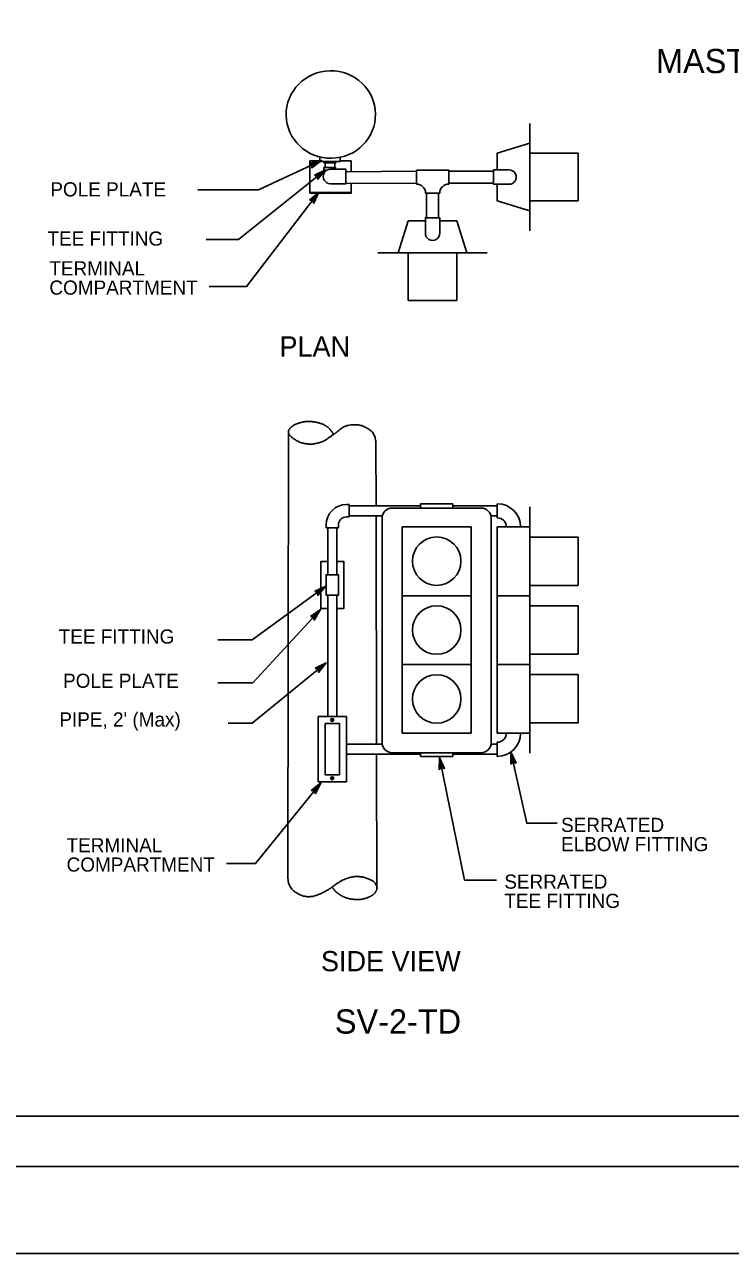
# Model space of a CAD drawing. Extents: x -893 to 867, y -474 to 712.
# Drawn here: x -439 to -90, y -474 to 134 of the extents above; entities that cross this region are included whole.
import ezdxf

# ---------------------------------------------------------------- set-up
doc = ezdxf.new("R2010")
doc.units = 0
for name, color, linetype in [('border_PLOTTING-ELEMENTS', 7, 'Continuous'), ('border_rw_22x34_Cut_Lines', 7, 'Continuous'), ('border_SHEET', 7, 'Continuous'), ('es_DETAIL', 7, 'Continuous'), ('es_DETAIL-anno', 7, 'Continuous')]:
    doc.layers.add(name, color=color, linetype=linetype)

msp = doc.modelspace()

# ---------------------------------------------------------------- linework, layer by layer
at = {"layer": 'border_PLOTTING-ELEMENTS'}
for points in [[(-893.46, -474.04), (866.54, -474.04), (866.54, 711.96), (-893.46, 711.96)], [(-863.46, 668.96), (836.54, 668.96), (836.54, -431.04), (-863.46, -431.04)]]:
    msp.add_lwpolyline(points, close=True, dxfattribs=at)
at = {"layer": 'border_rw_22x34_Cut_Lines'}
msp.add_lwpolyline([(-863.46, 668.96), (836.54, 668.96), (836.54, -431.04), (-863.46, -431.04)], close=True, dxfattribs=at)
at = {"layer": 'border_SHEET'}
msp.add_line((811.54, -406.04), (-813.46, -406.04), dxfattribs=at)
at = {"layer": 'es_DETAIL'}
for p, q in [((-189.58, 85.16), (-189.58, 32.01)), ((-205.58, 70.4), (-189.58, 75.32)), ((-205.58, 70.4), (-205.58, 62.16)), ((-189.58, 70.4), (-165.58, 70.4)), ((-165.58, 46.77), (-165.58, 70.4)), ((-280.46, 61.26), (-245.58, 61.54)), ((-245.58, 55.14), (-245.58, 62.03)), ((-245.58, 62.03), (-229.58, 62.03)), ((-229.58, 62.03), (-229.58, 55.14)), ((-229.58, 55.14), (-229.58, 62.03)), ((-229.58, 61.54), (-207.41, 61.54)), ((-280.46, 55.35), (-245.58, 55.63)), ((-229.58, 55.63), (-207.41, 55.63)), ((-205.58, 55.01), (-205.58, 46.77)), ((-241.08, 50.71), (-234.08, 50.71)), ((-234.08, 50.71), (-241.08, 50.71)), ((-240.58, 50.71), (-240.58, 38.48)), ((-234.58, 50.71), (-234.58, 38.48)), ((-205.58, 46.77), (-189.58, 41.85)), ((-189.58, 46.77), (-165.58, 46.77)), ((-249.58, 36.93), (-254.58, 21.18)), ((-249.58, 36.93), (-241.16, 36.93)), ((-234.01, 36.93), (-225.58, 36.93)), ((-225.58, 36.93), (-220.58, 21.18)), ((-264.58, 21.18), (-210.58, 21.18)), ((-249.58, 21.18), (-249.58, -2.45)), ((-225.58, 21.18), (-225.58, -2.45)), ((-249.58, -2.45), (-225.58, -2.45)), ((-308.79, -68.64), (-309.16, -288.48)), ((-265.59, -73.4), (-265.54, -104.06)), ((-243.58, -105.2), (-243.58, -103.06)), ((-243.58, -103.06), (-227.58, -103.06)), ((-227.58, -105.2), (-227.58, -103.06)), ((-205.58, -110.06), (-205.58, -103.06)), ((-278.77, -103.43), (-280.18, -103.43)), ((-278.77, -109.55), (-278.77, -103.43)), ((-278.77, -104.06), (-243.58, -104.06)), ((-278.77, -109.06), (-262.58, -109.06)), ((-265.52, -109.06), (-265.32, -222.06)), ((-257.58, -105.2), (-213.58, -105.2)), ((-227.58, -104.06), (-205.58, -104.06)), ((-216.22, -104.06), (-205.58, -104.06)), ((-208.58, -109.06), (-205.58, -109.06)), ((-189.58, -148.56), (-189.58, -104.56)), ((-189.58, -148.56), (-189.58, -104.56)), ((-290.24, -113.49), (-290.24, -114.91)), ((-290.24, -114.91), (-284.12, -114.91)), ((-289.37, -138.22), (-289.37, -114.91)), ((-284.99, -138.22), (-284.99, -114.91)), ((-284.12, -113.49), (-284.12, -114.91)), ((-278.77, -109.55), (-280.18, -109.55)), ((-262.58, -221.25), (-262.58, -110.2)), ((-252.58, -148.56), (-252.58, -114.56)), ((-252.58, -114.56), (-218.58, -114.56)), ((-239.58, -114.56), (-231.58, -114.56)), ((-239.08, -114.56), (-232.08, -114.56)), ((-232.08, -114.56), (-239.08, -114.56)), ((-218.58, -148.56), (-218.58, -114.56)), ((-208.58, -221.25), (-208.58, -110.2)), ((-205.58, -148.56), (-205.58, -114.56)), ((-205.58, -114.56), (-189.58, -114.56)), ((-194.08, -114.56), (-201.08, -114.56)), ((-289.37, -138.22), (-289.37, -116.07)), ((-284.99, -138.22), (-284.99, -116.07)), ((-189.58, -119.56), (-165.58, -119.56)), ((-165.58, -143.56), (-165.58, -119.56)), ((-189.58, -143.56), (-165.58, -143.56)), ((-289.37, -208.3), (-289.37, -148.27)), ((-284.99, -208.3), (-284.99, -148.27)), ((-252.58, -148.56), (-218.58, -148.56)), ((-252.58, -182.56), (-252.58, -148.56)), ((-252.58, -148.56), (-218.58, -148.56)), ((-218.58, -182.56), (-218.58, -148.56)), ((-205.58, -148.56), (-189.58, -148.56)), ((-205.58, -182.56), (-205.58, -148.56)), ((-205.58, -148.56), (-189.58, -148.56)), ((-189.58, -182.56), (-189.58, -148.56)), ((-189.58, -153.56), (-165.58, -153.56)), ((-165.58, -177.56), (-165.58, -153.56)), ((-189.58, -177.56), (-165.58, -177.56)), ((-252.58, -182.56), (-218.58, -182.56)), ((-252.58, -216.56), (-252.58, -182.56)), ((-252.58, -182.56), (-218.58, -182.56)), ((-218.58, -216.56), (-218.58, -182.56)), ((-205.58, -182.56), (-189.58, -182.56)), ((-205.58, -216.56), (-205.58, -182.56)), ((-205.58, -182.56), (-189.58, -182.56)), ((-189.58, -226.56), (-189.58, -182.56)), ((-189.58, -226.25), (-189.58, -182.56)), ((-189.58, -187.56), (-165.58, -187.56)), ((-165.58, -211.56), (-165.58, -187.56)), ((-280.18, -208.3), (-294.18, -208.3)), ((-294.18, -240.68), (-294.18, -208.3)), ((-283.68, -211.8), (-290.68, -211.8)), ((-290.68, -237.18), (-290.68, -211.8)), ((-283.68, -237.18), (-283.68, -211.8)), ((-280.18, -240.68), (-280.18, -208.3)), ((-189.58, -211.56), (-165.58, -211.56)), ((-252.58, -216.56), (-218.58, -216.56)), ((-232.08, -216.56), (-239.08, -216.56)), ((-239.08, -216.56), (-232.08, -216.56)), ((-205.58, -216.56), (-189.58, -216.56)), ((-201.08, -216.56), (-194.08, -216.56)), ((-262.52, -222.06), (-280.18, -222.06)), ((-264.5, -222.06), (-263.67, -222.06)), ((-205.58, -222.06), (-208.65, -222.06)), ((-205.58, -228.06), (-205.58, -221.06)), ((-243.58, -227.06), (-280.18, -227.06)), ((-265.31, -227.06), (-265.19, -293.22)), ((-264.5, -227.06), (-258.86, -227.06)), ((-213.58, -226.25), (-257.58, -226.25)), ((-243.58, -226.25), (-243.58, -228.06)), ((-227.58, -228.06), (-243.58, -228.06)), ((-227.58, -226.25), (-227.58, -228.06)), ((-205.58, -227.06), (-227.58, -227.06)), ((-280.18, -240.68), (-294.18, -240.68)), ((-283.68, -237.18), (-290.68, -237.18))]:
    msp.add_line(p, q, dxfattribs=at)
for points in [[(-293.34, 68.55), (-293.34, 66.34), (-283.35, 66.34), (-283.35, 68.35)], [(-298.31, 66.69), (-293.34, 66.69)], [(-298.31, 50.6), (-298.31, 63.22), (-298.31, 66.69)], [(-285.52, 62.44), (-285.52, 63.3), (-291.42, 63.3), (-291.42, 60.16)], [(-285.99, 63.3), (-285.99, 65.7), (-290.72, 65.7), (-290.72, 63.3)], [(-288.79, 65.89), (-288.79, 65.77), (-287.9, 65.77), (-287.9, 65.89)], [(-288.06, 62.44), (-280.46, 62.44), (-280.46, 55.29), (-288.06, 55.29)], [(-283.35, 66.69), (-277.86, 66.69)], [(-277.86, 61.28), (-277.86, 66.69)], [(-199.81, 55.01), (-207.41, 55.01), (-207.41, 62.16), (-199.81, 62.16)], [(-290.72, 51.04), (-277.86, 51.04), (-277.86, 55.37)], [(-298.31, 51.04), (-290.72, 51.04)], [(-298.31, 50.6), (-290.72, 50.6)], [(-290.82, 50.6), (-277.86, 50.6), (-277.86, 53.23)], [(-241.16, 30.88), (-241.16, 38.48), (-234.01, 38.48), (-234.01, 30.88)], [(-289.37, -154.91), (-292.82, -154.91), (-292.82, -131.57), (-289.37, -131.57)], [(-284.99, -131.57), (-281.54, -131.57), (-281.54, -154.91), (-284.99, -154.91)], [(-287.88, -209.95), (-286.53, -210.31)], [(-287.88, -209.95), (-286.53, -210.31)], [(-286.49, -210.14), (-287.83, -209.78)], [(-286.49, -210.14), (-287.83, -209.78)], [(-286.76, -239.49), (-287.74, -238.51)], [(-286.76, -239.49), (-287.74, -238.51)], [(-287.61, -238.38), (-286.63, -239.36)], [(-287.61, -238.38), (-286.63, -239.36)]]:
    msp.add_lwpolyline(points, dxfattribs=at)
for points in [[(-291.29, 65.7), (-285.39, 65.7), (-285.39, 66.34), (-291.29, 66.34)], [(-289.33, 65.89), (-287.35, 65.89), (-287.35, 66.34), (-289.33, 66.34)], [(-289.33, 65.89), (-287.35, 65.89), (-287.35, 66.34), (-289.33, 66.34)], [(-284.12, -148.27), (-290.24, -148.27), (-290.24, -138.22), (-284.12, -138.22)]]:
    msp.add_lwpolyline(points, close=True, dxfattribs=at)
for centre, radius in [((-235.54, -131.48), 12), ((-235.54, -165.56), 12), ((-235.54, -199.65), 12), ((-287.18, -210.05), 0.7), ((-287.18, -210.05), 0.7), ((-287.18, -238.93), 0.7), ((-287.18, -238.93), 0.7)]:
    msp.add_circle(centre, radius, dxfattribs=at)
for centre, radius, start, end in [((-288.08, 58.87), 3.58, 89.64847, 270.35153), ((-199.78, 58.59), 3.58, 269.64847, 90.35153), ((-237.58, 30.86), 3.58, 179.64847, 0.35153), ((-205.58, -114.56), 11.5, 0, 90), ((-280.18, -113.49), 10.06, 90, 180), ((-257.58, -110.2), 5, 90, 180), ((-213.58, -110.2), 5, 0, 90), ((-280.18, -113.49), 3.94, 90, 180), ((-205.58, -114.56), 4.5, 0, 90), ((-205.58, -216.56), 4.5, 270, 0), ((-205.58, -216.56), 11.5, 270, 0), ((-257.58, -221.25), 5, 180, 270), ((-213.58, -221.25), 5, 270, 0)]:
    msp.add_arc(centre, radius, start, end, dxfattribs=at)
msp.add_ellipse((-287.9, 89.53), major_axis=(22.08, 0.34), ratio=0.98027, dxfattribs=at)
for centre, major_axis, start_param, end_param in [((-245.58, 50.71), (4.5, 0), 0, 1.570796), ((-229.58, 50.71), (-4.5, 0), 4.712389, 6.283185)]:
    msp.add_ellipse(centre, major_axis=major_axis, ratio=0.984375, start_param=start_param, end_param=end_param, dxfattribs=at)
for points in [[(-265.59, -73.4), (-265.66, -68.85), (-270.94, -64.75), (-275.55, -63.77), (-281.23, -64.46), (-285.67, -68.29), (-286.77, -68.85), (-291.22, -72.22), (-296.2, -73.51), (-298.8, -73.66), (-303.65, -72.67), (-307.69, -69.98), (-309.28, -67.7), (-307.94, -65.37), (-306.76, -64.62), (-306.09, -64.07), (-304.31, -63.33), (-302.31, -62.73), (-299.51, -62.21), (-295, -62.66), (-291.66, -63.7), (-289.47, -65.09), (-288.42, -66.13), (-287.78, -66.84), (-286.53, -68.67)], [(-309.12, -287.75), (-309.05, -292.49), (-303.55, -296.75), (-298.75, -297.78), (-294.18, -296.75), (-288.04, -293.47), (-287.06, -292.49), (-281.9, -289.08), (-277.25, -287.63), (-274.54, -287.48), (-271.15, -287.9), (-266.54, -289.81), (-265.07, -292.49), (-264.98, -293.24), (-265.5, -294.91), (-266.81, -296.56), (-269.59, -298.01), (-272.94, -298.96), (-275.92, -298.93), (-278.74, -298.58), (-281.03, -297.86), (-283.27, -296.71), (-284.88, -295.49), (-286.02, -294.58), (-287.32, -292.67)]]:
    msp.add_open_spline(points, degree=2, dxfattribs=at)
at = {"layer": 'es_DETAIL-anno'}
for points in [[(-353.59, 52.27), (-323.7, 52.27), (-292.5, 66.85)], [(-349.57, 27.74), (-333.53, 27.74), (-290.61, 62.2)], [(-348.1, 4.51), (-329.55, 4.51), (-293.8, 51.1)], [(-343.71, -170.35), (-326.83, -170.35), (-290.33, -143.9)], [(-343.71, -191.62), (-326.54, -191.62), (-293.04, -155.42)], [(-338.71, -211.64), (-326.79, -211.64), (-290.23, -181.78)], [(-206, -289.31), (-221.78, -289.31), (-234.17, -228.62)], [(-176.04, -261.13), (-191.04, -261.13), (-198.85, -225.87)], [(-339.45, -281.1), (-325.09, -281.1), (-292.85, -241.14)]]:
    msp.add_lwpolyline(points, dxfattribs=at)
for points in [[(-298.41, 65.54), (-292.5, 66.85), (-297.29, 63.16), (-297.25, 63.57), (-293.74, 66.26), (-298.07, 65.31), (-297.73, 65.09), (-294.96, 65.7), (-297.21, 63.97), (-297.17, 64.38), (-296.19, 65.12), (-297.4, 64.86), (-297.13, 64.68), (-297.29, 63.16), (-297.13, 64.68)], [(-296.04, 59.53), (-290.61, 62.2), (-294.39, 57.48), (-294.45, 57.89), (-291.67, 61.34), (-295.66, 59.39), (-295.27, 59.25), (-292.73, 60.5), (-294.5, 58.29), (-294.56, 58.7), (-293.79, 59.65), (-294.89, 59.11), (-294.6, 59), (-294.39, 57.48), (-294.6, 59)], [(-298.44, 47.22), (-293.8, 51.1), (-296.36, 45.62), (-296.5, 46), (-294.63, 50.01), (-298.04, 47.17), (-297.63, 47.12), (-295.46, 48.94), (-296.65, 46.38), (-296.8, 46.75), (-296.28, 47.87), (-297.23, 47.08), (-296.91, 47.04), (-296.36, 45.62), (-296.91, 47.04)], [(-295.88, -146.29), (-290.33, -143.9), (-294.34, -148.42), (-294.38, -148.02), (-291.43, -144.7), (-295.51, -146.45), (-295.14, -146.62), (-292.53, -145.49), (-294.41, -147.61), (-294.45, -147.2), (-293.63, -146.29), (-294.76, -146.78), (-294.47, -146.9), (-294.34, -148.42), (-294.47, -146.9)], [(-298.02, -158.86), (-293.04, -155.42), (-296.09, -160.65), (-296.21, -160.26), (-293.97, -156.43), (-297.62, -158.95), (-297.23, -159.03), (-294.89, -157.42), (-296.32, -159.87), (-296.43, -159.47), (-295.81, -158.42), (-296.83, -159.11), (-296.52, -159.18), (-296.09, -160.65), (-296.52, -159.18)], [(-295.64, -184.49), (-290.23, -181.78), (-293.98, -186.53), (-294.04, -186.12), (-291.29, -182.65), (-295.26, -184.63), (-294.87, -184.77), (-292.34, -183.5), (-294.09, -185.72), (-294.15, -185.32), (-293.39, -184.36), (-294.49, -184.91), (-294.2, -185.01), (-293.98, -186.53), (-294.2, -185.01)], [(-234.28, -234.67), (-234.17, -228.62), (-231.71, -234.14), (-232.09, -234), (-233.89, -229.96), (-233.98, -234.39), (-233.68, -234.12), (-233.63, -231.28), (-232.47, -233.87), (-232.86, -233.73), (-233.36, -232.61), (-233.38, -233.84), (-233.15, -233.63), (-231.71, -234.14), (-233.15, -233.63)], [(-198.86, -231.92), (-198.85, -225.87), (-196.29, -231.36), (-196.68, -231.23), (-198.55, -227.21), (-198.56, -231.65), (-198.27, -231.37), (-198.26, -228.53), (-197.07, -231.1), (-197.45, -230.97), (-197.97, -229.86), (-197.97, -231.09), (-197.74, -230.87), (-196.29, -231.36), (-197.74, -230.87)], [(-297.59, -244.91), (-292.85, -241.14), (-295.54, -246.56), (-295.68, -246.18), (-293.71, -242.21), (-297.18, -244.96), (-296.78, -245.02), (-294.56, -243.25), (-295.82, -245.79), (-295.96, -245.41), (-295.42, -244.31), (-296.38, -245.08), (-296.07, -245.12), (-295.54, -246.56), (-296.07, -245.12)]]:
    msp.add_lwpolyline(points, close=True, dxfattribs=at)

# ---------------------------------------------------------------- texts
for s, height, p in [('MAST ARM MOUNTINGS', 12, (-127.12, 110.02)), ('POLE PLATE', 7, (-426.6, 49.02)), ('TEE FITTING', 7, (-428, 24.68)), ('TERMINAL ', 7, (-427.06, 9.93)), ('COMPARTMENT', 7, (-427.06, 0.41)), ('PLAN', 10, (-313.31, -30.21)), ('TEE FITTING', 7, (-422.47, -172.26)), ('POLE PLATE', 7, (-420.29, -194.16)), ("PIPE, 2' (Max)", 7, (-422.14, -213.3)), ('SERRATED', 7, (-174.07, -265.48)), ('TERMINAL ', 7, (-418.55, -275.58)), ('ELBOW FITTING', 7, (-174.07, -275.01)), ('COMPARTMENT', 7, (-418.55, -285.11)), ('SERRATED', 7, (-202.12, -293.55)), ('TEE FITTING', 7, (-202.12, -303.08)), ('SIDE VIEW', 10, (-292.79, -334.41)), ('SV-2-TD', 12, (-285.89, -365.27))]:
    msp.add_text(s, height=height, dxfattribs=at).set_placement(p)

doc.saveas('drawing.dxf')
